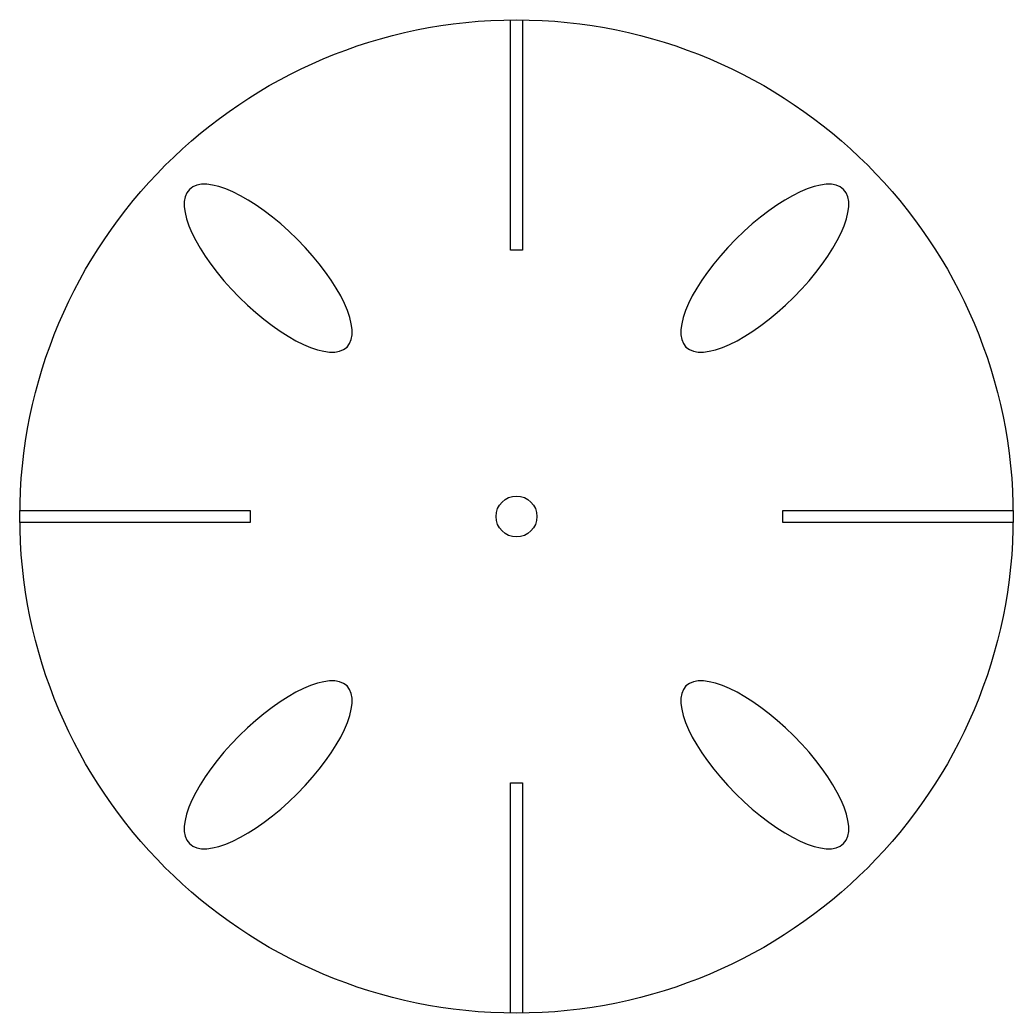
# Model space of a CAD drawing. Header units: millimetres. Extents: x -242 to 242, y -242 to 242.
import ezdxf

# ---------------------------------------------------------------- set-up
doc = ezdxf.new("R2010")
doc.units = ezdxf.units.MM
doc.layers.get('0').update_dxf_attribs({"linetype": 'CONTINUOUS'})

msp = doc.modelspace()

# ---------------------------------------------------------------- linework, layer by layer
for p, q in [((-3, 129.98), (-3, 242.48)), ((3, 242.48), (3, 129.98)), ((3, 129.98), (-3, 129.98)), ((-242.48, 3), (-129.98, 3)), ((-129.98, 3), (-129.98, -3)), ((129.98, 3), (242.48, 3)), ((129.98, -3), (129.98, 3)), ((-129.98, -3), (-242.48, -3)), ((242.48, -3), (129.98, -3)), ((-3, -242.48), (-3, -129.98)), ((-3, -129.98), (3, -129.98)), ((3, -129.98), (3, -242.48))]:
    msp.add_line(p, q)
for radius in [242.5, 10]:
    msp.add_circle((0, 0), radius)
for centre, major_axis in [((-121.25, 121.25), (38.5, -38.5)), ((121.25, 121.25), (-38.5, -38.5)), ((-121.25, -121.25), (38.5, 38.5)), ((121.25, -121.25), (-38.5, 38.5))]:
    msp.add_ellipse(centre, major_axis=major_axis, ratio=0.367367, start_param=-1.570796, end_param=4.712389)

doc.saveas('drawing.dxf')
